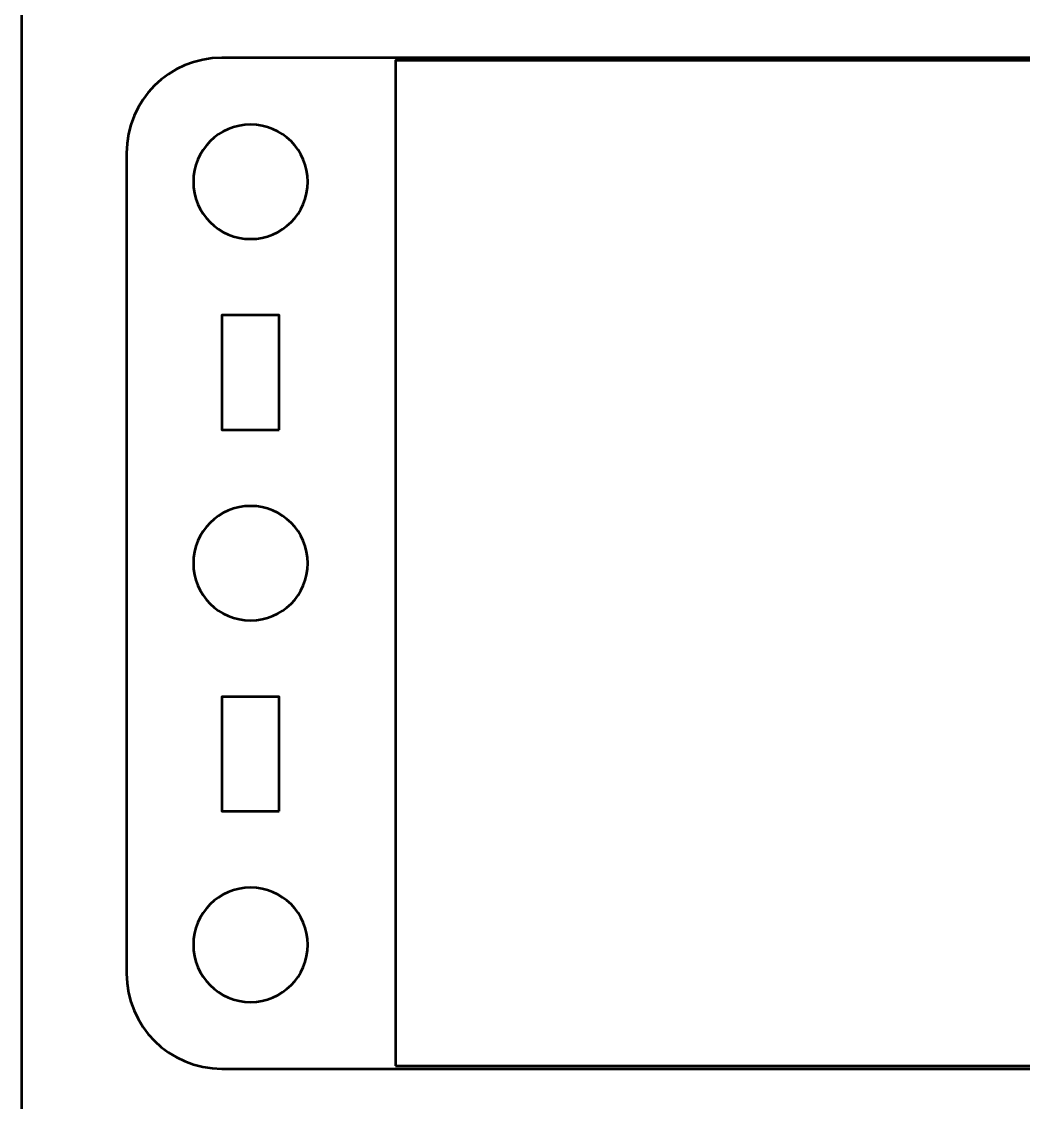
# Model space of a CAD drawing. Header units: centimetres. Extents: x -21 to 0, y -29.7 to 0.
# Drawn here: x -21 to -15.75, y -22.98 to -17.31 of the extents above; entities that cross this region are included whole.
import ezdxf

# ---------------------------------------------------------------- set-up
doc = ezdxf.new("R2010")
doc.units = ezdxf.units.CM
doc.header["$MEASUREMENT"] = 0
doc.layers.add('Layer 1', color=7, linetype='Continuous')

msp = doc.modelspace()

# ---------------------------------------------------------------- linework, layer by layer
at = {"layer": 'Layer 1', "color": 22, "lineweight": 53}
msp.add_open_spline([(-21.00002, -29.19996), (-21.00002, -29.19996), (-21.00002, -0.49992), (-21.00002, -0.49992), (-21.00002, -0.49992), (-21.00002, -0.22295), (-20.77693, 0.00004), (-20.49993, 0.00004), (-20.49993, 0.00004), (-20.49993, 0.00004), (-0.50008, 0.00004), (-0.50008, 0.00004), (-0.50008, 0.00004), (-0.22294, 0.00004), (0.00002, -0.22295), (0.00002, -0.49992), (0.00002, -0.49992), (0.00002, -0.49992), (0.00002, -29.19996), (0.00002, -29.19996), (0.00002, -29.19996), (0.00002, -29.47696), (-0.22294, -29.70005), (-0.50008, -29.70005), (-0.50008, -29.70005), (-0.50008, -29.70005), (-20.49993, -29.70005), (-20.49993, -29.70005), (-20.49993, -29.70005), (-20.77693, -29.70005), (-21.00002, -29.47696), (-21.00002, -29.19996)], degree=3, knots=[0, 0, 0, 0, 0.125, 0.125, 0.125, 0.125, 0.25, 0.25, 0.25, 0.25, 0.375, 0.375, 0.375, 0.375, 0.5, 0.5, 0.5, 0.5, 0.625, 0.625, 0.625, 0.625, 0.75, 0.75, 0.75, 0.75, 0.875, 0.875, 0.875, 0.875, 1, 1, 1, 1], dxfattribs=at)
at = {"layer": 'Layer 1', "color": 114, "lineweight": 53}
msp.add_open_spline([(-10.65013, -22.80002), (-10.65013, -22.80002), (-19.95003, -22.80002), (-19.95003, -22.80002), (-19.95003, -22.80002), (-20.22703, -22.80002), (-20.45013, -22.57693), (-20.45013, -22.29993), (-20.45013, -22.29993), (-20.45013, -22.29993), (-20.45013, -18.00007), (-20.45013, -18.00007), (-20.45013, -18.00007), (-20.45013, -17.72293), (-20.22703, -17.49997), (-19.95003, -17.49997), (-19.95003, -17.49997), (-19.95003, -17.49997), (-10.65013, -17.49997), (-10.65013, -17.49997), (-10.65013, -17.49997), (-10.64978, -19.26664), (-10.64978, -21.03334), (-10.65013, -22.80002)], degree=3, knots=[0, 0, 0, 0, 0.1666667, 0.1666667, 0.1666667, 0.1666667, 0.3333333, 0.3333333, 0.3333333, 0.3333333, 0.5, 0.5, 0.5, 0.5, 0.6666667, 0.6666667, 0.6666667, 0.6666667, 0.8333333, 0.8333333, 0.8333333, 0.8333333, 1, 1, 1, 1], dxfattribs=at)
at = {"layer": 'Layer 1', "color": 30, "lineweight": 53}
msp.add_open_spline([(-19.04108, -22.78513), (-19.04108, -22.78513), (-19.04108, -17.51485), (-19.04108, -17.51485), (-19.04108, -17.51485), (-19.04108, -17.51485), (-10.65908, -17.51485), (-10.65908, -17.51485), (-10.65908, -17.51485), (-10.65908, -17.51485), (-10.65908, -22.78513), (-10.65908, -22.78513), (-10.65908, -22.78513), (-10.65908, -22.78513), (-19.04108, -22.78513), (-19.04108, -22.78513)], degree=3, knots=[0, 0, 0, 0, 0.25, 0.25, 0.25, 0.25, 0.5, 0.5, 0.5, 0.5, 0.75, 0.75, 0.75, 0.75, 1, 1, 1, 1], dxfattribs=at)
at = {"layer": 'Layer 1', "lineweight": 53}
for points in [[(-20.1001, -18.14998), (-20.1001, -17.98432), (-19.96573, -17.84999), (-19.8001, -17.84999), (-19.8001, -17.84999), (-19.63433, -17.84999), (-19.5001, -17.98432), (-19.5001, -18.14998), (-19.5001, -18.14998), (-19.5001, -18.31561), (-19.63433, -18.44998), (-19.8001, -18.44998), (-19.8001, -18.44998), (-19.96573, -18.44998), (-20.1001, -18.31561), (-20.1001, -18.14998)], [(-19.65003, -19.45), (-19.65003, -19.45), (-19.95003, -19.45), (-19.95003, -19.45), (-19.95003, -19.45), (-19.95003, -19.45), (-19.95003, -18.85), (-19.95003, -18.85), (-19.95003, -18.85), (-19.95003, -18.85), (-19.65003, -18.85), (-19.65003, -18.85), (-19.65003, -18.85), (-19.65003, -18.85), (-19.65003, -19.45), (-19.65003, -19.45)], [(-20.1001, -20.14991), (-20.1001, -19.98428), (-19.96573, -19.84991), (-19.8001, -19.84991), (-19.8001, -19.84991), (-19.63433, -19.84991), (-19.5001, -19.98428), (-19.5001, -20.14991), (-19.5001, -20.14991), (-19.5001, -20.31568), (-19.63433, -20.44991), (-19.8001, -20.44991), (-19.8001, -20.44991), (-19.96573, -20.44991), (-20.1001, -20.31568), (-20.1001, -20.14991)], [(-19.65003, -21.44997), (-19.65003, -21.44997), (-19.95003, -21.44997), (-19.95003, -21.44997), (-19.95003, -21.44997), (-19.95003, -21.44997), (-19.95003, -20.84996), (-19.95003, -20.84996), (-19.95003, -20.84996), (-19.95003, -20.84996), (-19.65003, -20.84996), (-19.65003, -20.84996), (-19.65003, -20.84996), (-19.65003, -20.84996), (-19.65003, -21.44997), (-19.65003, -21.44997)], [(-20.1001, -22.14998), (-20.1001, -21.98421), (-19.96573, -21.84998), (-19.8001, -21.84998), (-19.8001, -21.84998), (-19.63433, -21.84998), (-19.5001, -21.98421), (-19.5001, -22.14998), (-19.5001, -22.14998), (-19.5001, -22.31565), (-19.63433, -22.44999), (-19.8001, -22.44999), (-19.8001, -22.44999), (-19.96573, -22.44999), (-20.1001, -22.31565), (-20.1001, -22.14998)]]:
    msp.add_open_spline(points, degree=3, knots=[0, 0, 0, 0, 0.25, 0.25, 0.25, 0.25, 0.5, 0.5, 0.5, 0.5, 0.75, 0.75, 0.75, 0.75, 1, 1, 1, 1], dxfattribs=at)

doc.saveas('drawing.dxf')
